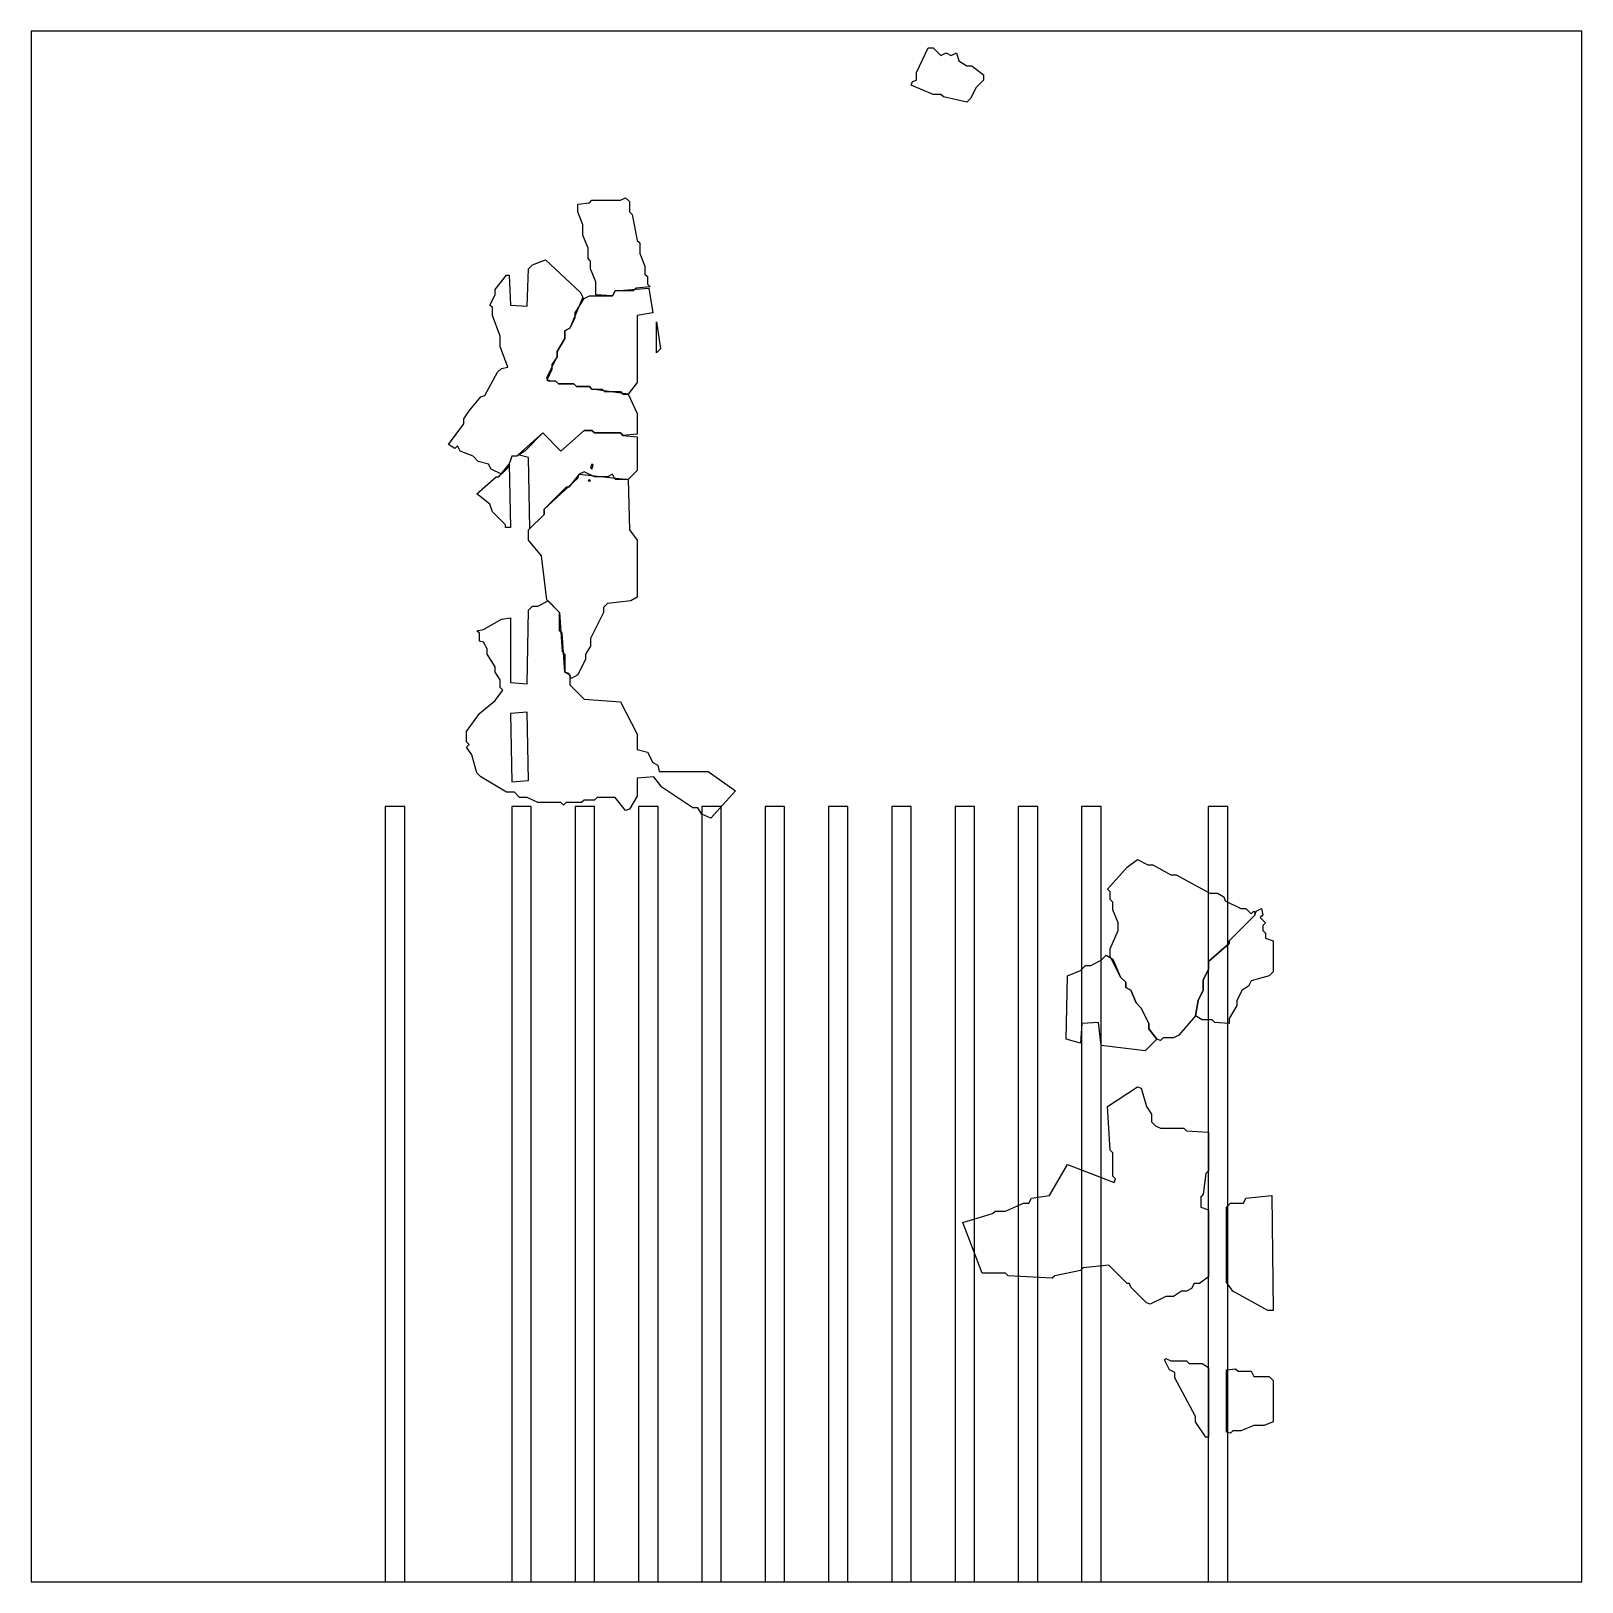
# Model space of a CAD drawing. Header units: millimetres. Extents: x 0 to 283, y 0 to 283.
import ezdxf

# ---------------------------------------------------------------- set-up
doc = ezdxf.new("R2010")
doc.units = ezdxf.units.MM
for name, color, linetype in [('CUT_OUTLINE', 5, 'Continuous'), ('CUT_SLOT', 1, 'Continuous'), ('ENG_D', 3, 'Continuous'), ('ENG_K', 2, 'Continuous'), ('ENG_L', 4, 'Continuous')]:
    doc.layers.add(name, color=color, linetype=linetype)

msp = doc.modelspace()

# ---------------------------------------------------------------- linework, layer by layer
at = {"layer": 'CUT_OUTLINE'}
msp.add_lwpolyline([(0, 0), (282.84, 0), (282.84, 282.84), (0, 282.84), (0, 0)], close=True, dxfattribs=at)
at = {"layer": 'CUT_SLOT'}
for points in [[(64.58, 0), (68.15, 0), (68.15, 141.42), (64.58, 141.42), (64.58, 0)], [(87.68, 0), (91.24, 0), (91.24, 141.42), (87.68, 141.42), (87.68, 0)], [(99.22, 0), (102.79, 0), (102.79, 141.42), (99.22, 141.42), (99.22, 0)], [(110.77, 0), (114.34, 0), (114.34, 141.42), (110.77, 141.42), (110.77, 0)], [(122.32, 0), (125.88, 0), (125.88, 141.42), (122.32, 141.42), (122.32, 0)], [(133.87, 0), (137.43, 0), (137.43, 141.42), (133.87, 141.42), (133.87, 0)], [(145.41, 0), (148.98, 0), (148.98, 141.42), (145.41, 141.42), (145.41, 0)], [(156.96, 0), (160.52, 0), (160.52, 141.42), (156.96, 141.42), (156.96, 0)], [(168.51, 0), (172.07, 0), (172.07, 141.42), (168.51, 141.42), (168.51, 0)], [(180.05, 0), (183.62, 0), (183.62, 141.42), (180.05, 141.42), (180.05, 0)], [(191.6, 0), (195.16, 0), (195.16, 141.42), (191.6, 141.42), (191.6, 0)], [(214.69, 0), (218.26, 0), (218.26, 141.42), (214.69, 141.42), (214.69, 0)]]:
    msp.add_lwpolyline(points, close=True, dxfattribs=at)
at = {"layer": 'ENG_D'}
for points in [[(166.41, 270.82), (165.93, 271.29), (164.52, 271.29), (160.51, 272.94), (160.75, 273.65), (161.46, 273.89), (161.46, 275.3), (163.58, 279.78), (164.52, 279.78), (165.93, 278.36), (166.88, 278.84), (167.82, 278.36), (168.76, 278.84), (169.23, 277.42), (170.65, 276.48), (171.59, 276.48), (173.71, 274.83), (173.71, 273.89), (172.3, 272.47), (171.36, 270.59), (170.65, 269.88), (166.41, 270.82)], [(101.82, 218.02), (99.47, 218.02), (98.99, 218.5), (96.17, 218.5), (95.7, 218.97), (94.28, 218.97), (94.05, 219.67), (95.93, 223.45), (95.93, 224.39), (97.35, 226.75), (97.35, 228.16), (98.29, 228.63), (99.23, 230.52), (99.23, 231.46), (100.88, 234.05), (101.82, 234.52), (106.07, 234.52), (106.54, 235.47), (112.67, 235.94), (113.37, 231.46), (110.54, 230.99), (110.54, 218.73), (108.89, 216.61), (102.29, 217.55), (101.82, 218.02)], [(114.79, 224.86), (114.08, 224.15), (114.08, 229.81), (114.79, 224.86)], [(96.64, 206.24), (100.88, 210.01), (102.29, 210.01), (102.77, 209.54), (107.48, 209.54), (107.95, 209.07), (110.54, 208.83), (110.54, 202.7), (108.89, 201.05), (106.54, 201.05), (106.07, 202), (105.12, 201.53), (102.77, 201.53), (100.88, 202.47), (99.94, 202), (98.05, 199.64), (97.58, 199.64), (93.57, 195.63), (93.57, 194.69), (90.98, 192.1), (90.75, 205.06), (88.86, 205.53), (93.34, 209.54), (96.64, 206.24)], [(83.67, 196.58), (81.32, 198.46), (84.85, 201.53), (85.32, 201.53), (87.21, 203.88), (87.45, 192.33), (86.5, 192.33), (86.5, 192.8), (84.15, 195.16), (83.67, 196.58)], [(102.29, 203.88), (102.06, 203.18), (102.29, 202.94), (102.53, 203.65), (102.29, 203.88)], [(113.61, 146.84), (110.54, 146.61), (110.54, 143.31), (109.13, 140.95), (108.42, 140.71), (106.54, 143.07), (103.24, 143.07), (102.77, 142.6), (100.88, 142.6), (100.41, 142.13), (97.58, 142.13), (97.11, 141.66), (96.64, 142.13), (92.4, 142.13), (90.51, 143.07), (89.1, 143.07), (88.15, 144.01), (86.74, 144.01), (82.02, 146.84), (81.32, 147.55), (80.37, 150.85), (79.43, 152.26), (79.9, 152.74), (79.43, 153.21), (79.43, 155.09), (81.79, 158.39), (84.62, 160.75), (86.03, 162.63), (85.56, 163.11), (85.56, 164.52), (84.62, 165.93), (84.62, 166.88), (83.2, 169.23), (83.2, 170.18), (82.5, 171.36), (81.79, 171.59), (81.79, 173.01), (81.32, 173.48), (82.5, 173.71), (85.8, 175.6), (87.45, 175.83), (87.45, 164.05), (90.51, 163.81), (90.75, 177.25), (91.45, 177.96), (92.4, 177.96), (94.28, 178.9), (96.4, 176.78), (96.87, 169.71), (97.35, 169.23), (97.35, 165.93), (98.29, 165.46), (98.29, 163.58), (100.88, 160.98), (107.48, 160.51), (110.54, 154.62), (110.54, 151.79), (112.43, 151.32), (113.37, 149.44), (114.32, 148.96), (114.55, 147.79), (123.51, 147.79), (128.46, 144.25), (123.98, 139.3), (122.33, 140.01), (121.62, 141.19), (120.68, 141.19), (115.02, 144.96), (113.61, 146.84)], [(87.68, 145.9), (90.75, 146.14), (90.51, 158.63), (87.45, 158.39), (87.68, 145.9)], [(201.53, 105.59), (200.58, 107.95), (199.64, 108.42), (199.64, 109.37), (198.7, 110.31), (196.81, 114.08), (196.81, 115.49), (198.23, 118.79), (198.23, 120.21), (197.28, 122.57), (197.28, 123.98), (196.81, 124.45), (196.81, 125.87), (196.34, 126.34), (199.88, 130.34), (201.76, 131.76), (203.65, 130.81), (204.59, 130.81), (207.89, 128.93), (208.83, 128.93), (214.96, 125.63), (216.37, 125.63), (217.55, 124.92), (217.79, 124.22), (220.62, 122.8), (221.56, 122.8), (222.5, 121.86), (222.97, 122.33), (223.21, 122.09), (223.21, 121.62), (218.5, 116.91), (218.5, 116.44), (214.72, 113.14), (214.72, 111.72), (213.78, 109.84), (213.78, 107.95), (212.84, 106.07), (212.37, 103.24), (209.3, 99.7), (208.36, 99.23), (206.48, 99.23), (206, 98.76), (205.3, 98.99), (203.88, 100.88), (203.88, 101.82), (202.47, 104.65), (201.53, 105.59)]]:
    msp.add_lwpolyline(points, close=True, dxfattribs=at)
at = {"layer": 'ENG_K'}
for points in [[(200.58, 53.74), (200.35, 54.45), (199.88, 54.45), (196.58, 57.75), (191.86, 57.28), (191.39, 56.8), (186.68, 55.86), (186.2, 55.39), (178.19, 55.86), (177.72, 56.33), (173.48, 56.33), (169.94, 65.53), (175.36, 67.18), (175.83, 67.65), (177.72, 67.65), (181.02, 69.06), (181.96, 69.06), (182.43, 70), (185.73, 70.47), (189.03, 76.13), (197.52, 72.83), (197.75, 73.54), (197.28, 74.01), (197.28, 78.25), (196.81, 78.72), (196.34, 86.74), (201.76, 90.27), (202.47, 90.04), (203.41, 86.74), (204.35, 85.32), (204.35, 83.91), (205.06, 83.2), (206, 82.73), (210.25, 82.73), (210.72, 82.26), (214.72, 82.02), (214.72, 74.95), (214.25, 74.48), (213.78, 70.71), (213.31, 70.24), (213.31, 68.35), (214.72, 67.88), (214.72, 55.63), (213.07, 54.45), (212.13, 54.45), (211.66, 53.5), (210.72, 53.03), (209.78, 53.03), (208.36, 52.09), (206.95, 52.09), (204.12, 50.68), (203.41, 50.91), (200.58, 53.74)], [(219.2, 53.03), (218.02, 54.68), (218.02, 68.35), (218.73, 69.06), (221.09, 69.06), (221.56, 70), (226.27, 70.47), (226.51, 49.5), (225.57, 49.5), (219.2, 53.03)], [(212.37, 29.23), (212.37, 30.17), (208.6, 37.24), (208.6, 38.18), (207.65, 38.66), (206.71, 40.54), (206.95, 40.78), (207.89, 40.31), (210.72, 40.31), (211.19, 39.83), (213.55, 39.83), (214.72, 39.13), (214.72, 26.4), (214.25, 26.4), (212.37, 29.23)], [(218.02, 38.66), (219.67, 38.89), (220.15, 38.42), (222.5, 38.42), (222.97, 37.48), (225.8, 37.48), (226.51, 36.77), (226.51, 29.23), (224.86, 28.52), (222.97, 28.52), (220.62, 27.58), (219.2, 27.58), (218.73, 27.11), (218.02, 27.34), (218.02, 38.66)]]:
    msp.add_lwpolyline(points, close=True, dxfattribs=at)
at = {"layer": 'ENG_L'}
for points in [[(103, 237.12), (102.06, 239.47), (102.06, 240.89), (101.59, 241.36), (101.59, 243.24), (100.64, 245.6), (100.64, 247.49), (99.7, 249.84), (99.7, 251.26), (101.82, 251.49), (102.29, 251.97), (107.48, 251.97), (108.42, 252.44), (109.13, 251.73), (109.13, 249.84), (109.6, 249.37), (110.54, 244.66), (111.02, 244.19), (111.02, 242.3), (111.96, 239.94), (111.96, 238.53), (112.43, 238.06), (112.43, 236.65), (112.9, 236.17), (110.31, 235.94), (109.84, 235.47), (106.54, 235.47), (106.07, 234.52), (103, 234.76), (103, 237.12)], [(81.55, 204.35), (80.61, 205.3), (78.25, 206.24), (77.78, 207.18), (77.31, 206.71), (76.13, 207.42), (78.96, 211.19), (78.96, 212.13), (79.9, 213.55), (82.02, 216.14), (82.73, 216.37), (85.09, 220.62), (85.8, 221.32), (86.97, 221.56), (85.56, 225.33), (85.56, 227.22), (84.15, 230.99), (84.15, 232.4), (83.67, 232.87), (84.62, 234.76), (84.62, 235.7), (86.74, 238.29), (87.21, 238.29), (87.45, 232.87), (90.51, 232.64), (90.75, 239.47), (91.45, 240.18), (93.81, 241.12), (100.17, 235.23), (100.64, 234.29), (98.29, 228.63), (97.35, 228.16), (97.35, 226.75), (95.93, 224.39), (95.93, 223.45), (94.99, 222.03), (94.99, 221.09), (94.05, 219.2), (95.7, 218.97), (96.17, 218.5), (98.99, 218.5), (99.47, 218.02), (101.82, 218.02), (102.29, 217.55), (104.18, 217.55), (104.65, 217.08), (107.48, 217.08), (107.95, 216.61), (108.89, 216.61), (110.54, 213.07), (110.54, 209.3), (107.95, 209.07), (107.48, 209.54), (102.77, 209.54), (102.29, 210.01), (100.88, 210.01), (96.64, 206.24), (93.34, 209.54), (90.04, 206.24), (88.62, 205.3), (87.68, 205.3), (86.97, 203.18), (85.8, 202), (83.91, 202.94), (83.44, 203.88), (81.55, 204.35)], [(96.4, 173.48), (96.4, 176.78), (94.05, 179.13), (93.1, 187.15), (90.75, 189.98), (90.75, 191.86), (93.57, 194.69), (93.57, 195.63), (99.7, 201.29), (99.94, 202), (108.89, 201.05), (109.13, 191.86), (110.54, 189.98), (110.54, 179.61), (109.37, 178.9), (105.12, 178.43), (104.42, 177.72), (104.42, 176.78), (102.06, 172.06), (102.06, 170.65), (101.12, 169.23), (101.12, 168.29), (99.7, 165.46), (98.52, 164.76), (98.05, 165.7), (97.35, 165.93), (96.87, 173.01), (96.4, 173.48)], [(102.06, 200.82), (101.82, 201.05), (101.59, 200.82), (102.06, 200.82)], [(212.37, 103.24), (212.84, 106.07), (213.78, 107.95), (213.78, 109.84), (214.72, 111.72), (214.72, 113.14), (218.5, 116.44), (218.5, 116.91), (223.21, 121.62), (223.45, 122.33), (224.39, 122.8), (224.62, 121.62), (224.15, 121.15), (225.1, 120.21), (224.62, 119.74), (224.62, 118.79), (225.1, 118.32), (225.1, 117.38), (226.51, 116.91), (226.51, 111.25), (225.8, 110.54), (222.5, 109.6), (222.03, 108.66), (220.85, 107.95), (219.91, 106.07), (219.91, 105.12), (218.5, 102.77), (218.5, 101.82), (215.9, 102.06), (215.43, 102.53), (213.55, 102.53), (212.37, 103.24)], [(191.39, 98.29), (188.8, 98.99), (189.03, 110.54), (191.39, 111.49), (192.33, 112.43), (193.28, 112.43), (195.16, 113.37), (196.1, 114.32), (197.28, 113.61), (198.7, 110.31), (199.64, 109.37), (199.64, 108.42), (200.58, 107.95), (201.53, 105.59), (202.47, 104.65), (203.88, 101.82), (203.88, 100.88), (205.3, 98.99), (203.18, 96.87), (195.16, 97.82), (194.69, 102.06), (191.63, 101.82), (191.39, 98.29)]]:
    msp.add_lwpolyline(points, close=True, dxfattribs=at)

doc.saveas('drawing.dxf')
